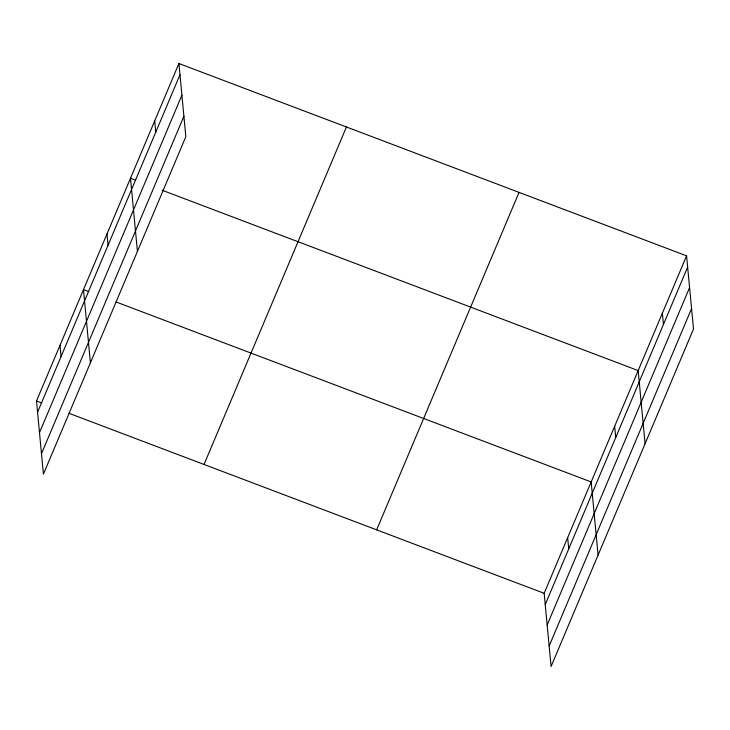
<?xml version="1.0" encoding="UTF-8"?>
<svg xmlns="http://www.w3.org/2000/svg" width="730" height="730" viewBox="0 0 730 730"><rect width="100%" height="100%" fill="white"/><g stroke="black" fill="none" stroke-linecap="round" stroke-linejoin="round"><path stroke-width="1.09" d="M178.914 63.519L185.831 136.683L43.417 474.153L36.5 400.989L178.914 63.519L686.583 255.847L693.5 329.011L551.086 666.481L544.169 593.317L686.583 255.847M37.568 412.24L179.972 74.77M39.493 432.671L181.907 95.201M41.482 453.722L183.896 116.252M204.035 464.453L346.44 126.983M376.643 529.843L519.048 192.373M545.237 604.559L687.651 267.089M547.162 624.999L689.576 287.529M549.152 646.05L691.565 308.58M135.762 180.255L130.497 178.257L137.413 251.43M162.106 190.229L638.166 370.584L645.083 443.749M88.768 291.617L83.494 289.627L90.41 362.792M116.161 302.001L591.163 481.946L598.08 555.119M36.5 400.989L41.765 402.987M69.167 413.363L544.169 593.317M662.375 313.216L663.433 324.467M614.669 426.265L615.728 437.516M567.666 537.627L568.734 548.878M154.705 120.888L155.764 132.139M106.991 233.938L108.058 245.189M59.997 345.308L61.065 356.559"/></g></svg>
